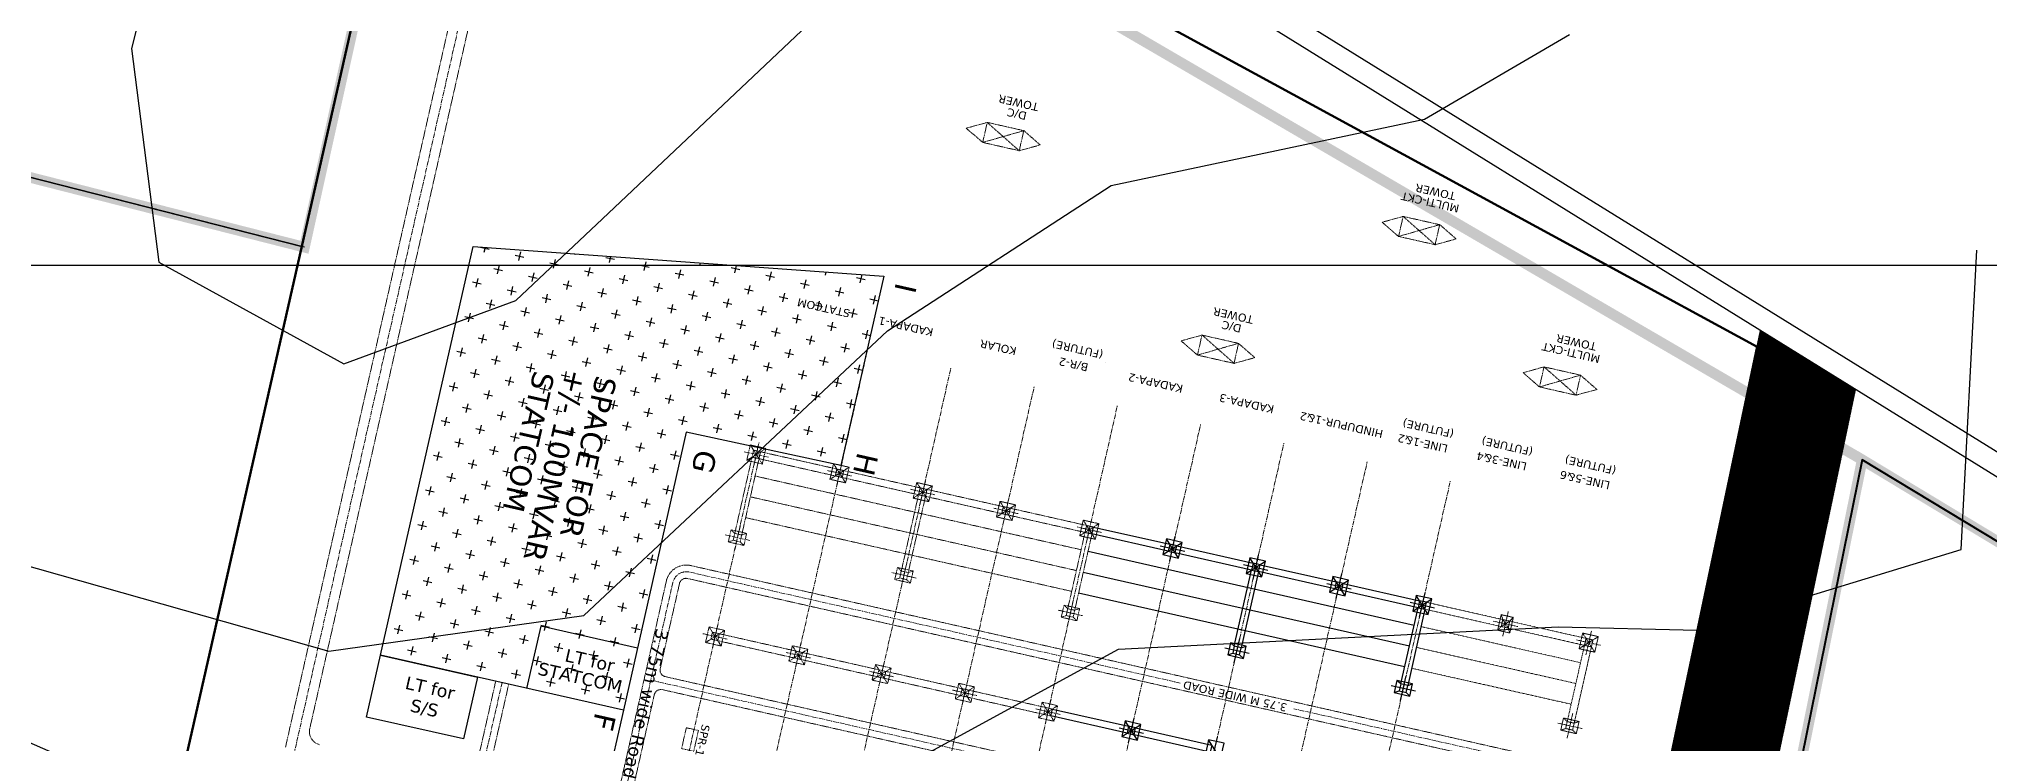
# Model space of a CAD drawing. Header units: metres. Extents: x 218545 to 227455, y 1543467 to 1556082.
# Drawn here: x 222175 to 222723, y 1554566 to 1554764 of the extents above; entities that cross this region are included whole.
import ezdxf

# ---------------------------------------------------------------- set-up
doc = ezdxf.new("R2010")
doc.units = ezdxf.units.M
doc.header["$MEASUREMENT"] = 0
for name, pattern in [('CENTER', [2, 1.25, -0.25, 0.25, -0.25]), ('HIDDEN', [0.375, 0.25, -0.125]), ('PHANTOM2', [1.25, 0.625, -0.125, 0.125, -0.125, 0.125, -0.125])]:
    doc.linetypes.add(name, pattern=pattern)
for name, color, linetype in [('2 M CONTOUR', 33, 'Continuous'), ('AQUEDUCT', 1, 'Continuous'), ('B.T. ROAD', 7, 'Continuous'), ('CART TRACK', 30, 'Continuous'), ('E-LAY-DIM', 7, 'Continuous'), ('E-LAY-FENC', 7, 'FENCELINE1'), ('E-LAY-ROAD', 7, 'Continuous'), ('GRID', 250, 'Continuous'), ('STAGE-I', 160, 'Continuous'), ('TXT', 222, 'Continuous')]:
    doc.layers.add(name, color=color, linetype=linetype)
for name, color, linetype, lineweight in [('BO', 7, 'Continuous', 30), ('Co-ordinate', 1, 'Continuous', 50), ('E-LAY-CNTRL', 1, 'CENTER', 0), ('E-LAY-EXIST', 8, 'HIDDEN', 0), ('Roads', 31, 'Continuous', 30)]:
    doc.layers.add(name, color=color, linetype=linetype, lineweight=lineweight)
doc.styles.get("Standard").update_dxf_attribs({"font": 'arial.ttf'})
doc.styles.add('STYLE1', font='verdana.ttf')
doc.linetypes.add('FENCELINE1', pattern='A,0.25,-0.1,[133,ltypeshp.shx,S=0.1,R=0,X=-0.1,Y=0],-0.1,1', length=1.45)
doc.linetypes.add('PALLAV1', pattern='A,0.5,["X",Standard,S=0.1,R=0,X=-0.1,Y=-0.05],0.1', length=0.6)

# ---------------------------------------------------------------- blocks, each defined once
blk = doc.blocks.new('TH_plan')
for p, q in [((-2250, 1750), (-1000, 1000)), ((-1000, 1000), (1000, -1000)), ((1000, 1000), (-1000, -1000)), ((1000, 1000), (2250, 1750)), ((-1000, -1000), (-2250, -1750)), ((1000, -1000), (2250, -1750))]:
    blk.add_line(p, q)
for points in [[(-2250, 1750), (2250, 1750), (2250, -1750), (-2250, -1750)], [(-1000, 1000), (1000, 1000), (1000, -1000), (-1000, -1000)]]:
    blk.add_lwpolyline(points, close=True)
blk = doc.blocks.new('T1')
for p, q in [((750, 3250), (0, 4500)), ((750, 1250), (0, 0)), ((3500, 4500), (2750, 3250)), ((3500, 0), (2750, 1250))]:
    blk.add_line(p, q)
for points in [[(0, 4500), (3500, 4500), (3500, 0), (0, 0)], [(750, 3250), (2750, 3250), (2750, 1250), (750, 1250)]]:
    blk.add_lwpolyline(points, close=True)
blk = doc.blocks.new('400 kV TOWER-4.5x4.5')
for points in [[(-2250, -2250), (2250, -2250), (2250, 2250), (-2250, 2250)], [(-1000, -1000), (1000, -1000), (1000, 1000), (-1000, 1000)], [(-100, -100), (100, -100), (100, 100), (-100, 100)]]:
    blk.add_lwpolyline(points, close=True)
for points in [[(2250, 2250), (-2250, -2250)], [(-2250, 2250), (2250, -2250)]]:
    blk.add_lwpolyline(points)

msp = doc.modelspace()

# ---------------------------------------------------------------- hatches: boundary and pattern name
at = {"layer": 'CART TRACK'}
h = msp.add_hatch(dxfattribs=at)
h.set_pattern_fill('ANSI31', color=256)
h.set_pattern_definition([(45, (-13885.37013, 5678.9458), (-0.088388347648, 0.088388347648), [])])
edge = h.paths.add_edge_path()
edge.add_line((222561.13969, 1554074.13632), (222685.38088, 1554665.22317))
edge.add_line((222685.38088, 1554665.22317), (222658.65762, 1554681.79738))
edge.add_line((222658.65762, 1554681.79738), (222533.13969, 1554084.63632))
edge.add_arc((222472.53338, 1554120.17969), 70.25992, 268.4987053, 329.6099515, ccw=False)
edge.add_line((222470.6926, 1554049.94388), (222000.56979, 1554156.29329))
edge.add_line((222000.56979, 1554156.29329), (221976.97349, 1554130.87313))
edge.add_line((221976.97349, 1554130.87313), (222466.70373, 1554020.0882))
edge.add_arc((222472.08981, 1554120.20334), 100.25992, 266.9205179, 332.6467024)
at = {"layer": 'E-LAY-DIM', "lineweight": -2}
h = msp.add_hatch(dxfattribs=at)
h.set_pattern_fill('CROSS', color=256, scale=20, angle=-102.7460156)
h.set_pattern_definition([(257.254, (221611.8473, 1555107.878), (3.77364, -5.979936), [2.5, -7.5]), (347.254, (221610.3524, 1555106.9347), (5.979936, 3.77364), [2.5, -7.5])])
h.paths.add_polyline_path([(222338.87618, 1554574.95477), (222270.60115, 1554590.39884), (222296.60589, 1554705.36042), (222412.08398, 1554697.02699), (222400.04165, 1554643.79035), (222356.55122, 1554653.09246)])

# ---------------------------------------------------------------- linework, layer by layer
at = {"layer": '2 M CONTOUR'}
for points in [[(222268.94134, 1554975.20368, -1045.86579), (222189.09869, 1554935.78132, -1045.86579), (222161.23369, 1554910.02132, -1045.86579), (222128.89969, 1554854.55432, -1045.86579), (222118.71269, 1554691.52632, -1045.86579), (222168.39369, 1554616.38632, -1045.86579), (222256.02869, 1554591.48332, -1045.86579), (222327.77269, 1554601.52432, -1045.86579), (222413.08693, 1554681.61345, -1045.86579), (222475.98462, 1554722.56425, -1045.86579), (222564.12669, 1554741.21132, -1045.86579), (222604.87188, 1554765.04497, -1045.86579)], [(222430.01356, 1554885.22282, -1043.86579), (222328.15469, 1554898.34532, -1043.86579), (222289.86369, 1554889.82132, -1043.86579), (222220.59986, 1554841.21851, -1043.86579), (222200.55019, 1554761.07454, -1043.86579), (222208.18815, 1554700.96656, -1043.86579), (222260.28569, 1554672.34532, -1043.86579), (222308.58369, 1554690.21532, -1043.86579), (222333.03369, 1554713.17932, -1043.86579), (222409.27489, 1554785.41896, -1043.86579), (222484.95048, 1554829.95239, -1043.86579)], [(222219.31369, 1554166.08632, -1047.86579), (222247.05869, 1554297.82732, -1047.86579), (222241.57534, 1554378.31913, -1047.86579), (222217.77539, 1554422.02969, -1047.86579), (222161.16069, 1554458.59232, -1047.86579), (222102.98369, 1554514.14232, -1047.86579), (222084.90369, 1554548.90132, -1047.86579), (222105.85127, 1554576.30234, -1047.86579), (222150.87817, 1554575.01672, -1047.86579), (222229.99701, 1554540.3054, -1047.86579), (222295.58569, 1554519.85532, -1047.86579), (222382.83869, 1554540.15332, -1047.86579), (222478.09365, 1554592.08961, -1047.86579), (222601.71269, 1554598.33032, -1047.86579), (222640.80669, 1554597.42832, -1047.86579), (222715.00469, 1554620.11832, -1047.86579), (222719.40759, 1554704.38178, -1047.86579)]]:
    msp.add_polyline3d(points, dxfattribs=at)
at = {"layer": 'AQUEDUCT', "elevation": 1469.86579}
msp.add_lwpolyline([(222058.53698, 1554753.73311), (222248.46565, 1554705.36511), (222175.5, 1554383.5), (222202, 1554282), (222558.5, 1554206), (222533, 1554084.5, -0.271391148), (222470.5529, 1554049.80756), (222000.4301, 1554156.15697), (221988.78704, 1554165.6142), (222073.88108, 1554270.37578), (222064.59547, 1554356.06671), (222048.1714, 1554422.18519), (222027.75626, 1554490.69515), (222058.53698, 1554753.73311)], format="xyb", close=True, dxfattribs=at)
msp.add_lwpolyline([(222249.1745, 1554705.18459), (222058.53698, 1554753.73311)], dxfattribs=at)
at = {"layer": 'B.T. ROAD', "linetype": 'Continuous', "elevation": -30.88093}
for points in [[(220673.17007, 1555430.99803), (221421.60644, 1555292.58073), (222073.26159, 1555017.09418), (222203.96172, 1554954.54834), (222512.95879, 1554779.22249), (222764.23939, 1554623.37415), (223114.86798, 1554417.67761), (223517.14156, 1554184.46867), (224031.04301, 1553887.33056)], [(220673.17007, 1555430.99803), (221421.60644, 1555292.58073), (222073.26159, 1555017.09418), (222203.96172, 1554954.54834), (222512.95879, 1554779.22249), (222764.23939, 1554623.37415), (223114.86798, 1554417.67761), (223517.14156, 1554184.46867), (224031.04301, 1553887.33056)], [(220672.07892, 1555425.09808), (221419.87237, 1555286.79969), (222070.79712, 1555011.62191), (222201.18286, 1554949.22652), (222509.89591, 1554774.06182), (222761.13969, 1554618.23632), (223111.84532, 1554412.49458), (223514.13528, 1554179.27615), (224028.03969, 1553882.13632)], [(220672.07892, 1555425.09808), (221419.87237, 1555286.79969), (222070.79712, 1555011.62191), (222201.18286, 1554949.22652), (222509.89591, 1554774.06182), (222761.13969, 1554618.23632), (223111.84532, 1554412.49458), (223514.13528, 1554179.27615), (224028.03969, 1553882.13632)]]:
    msp.add_lwpolyline(points, dxfattribs=at)
at = {"layer": 'BO', "ltscale": 100, "const_width": 3}
for points, elevation in [([(221524, 1555242), (221454.5, 1555100), (221618.28289, 1555015.73489), (221732.52926, 1555008.33417), (221778, 1555080), (221845.5, 1555085.5), (221817.5, 1555004), (221745.20734, 1554958.28553), (221737.5, 1554910.5), (221826.5, 1554866.5), (221950, 1554881), (221953.5198, 1554848.09285), (222027.99752, 1554808.38564), (222047.70144, 1554905.17025), (222050, 1554925), (222063.5, 1555014), (222091, 1554999.5), (222074, 1554910), (222110.5, 1554740.5), (222249.1745, 1554705.18459), (222287.5, 1554878.5)], 1469.86579), ([(222287.5, 1554878.5), (222687.22386, 1554645.3725)], 1469.86579), ([(222881.74774, 1554527.80344), (222687.22386, 1554645.3725), (222569.97352, 1554067.16415), (222508.25097, 1554007.42329), (221967.69857, 1554127.84493), (221950.25447, 1554118.69875), (221918.55816, 1554086.26159), (221846.51045, 1554062.67293), (221772.23351, 1554045.1745), (221702.37463, 1553966.49707), (221627.07715, 1553868.13896), (221625.79464, 1553860.99372), (221632.33656, 1553823.14397), (221642.52888, 1553785.9433), (221661.49346, 1553730.34457), (221671.51551, 1553705.58114), (221693.65396, 1553638.32298), (221692.74958, 1553610.94948), (221719.58498, 1553515.47751)], -1469.86579)]:
    msp.add_lwpolyline(points, dxfattribs=dict(at, elevation=elevation))
at = {"layer": 'Co-ordinate', "elevation": -1469.86579}
msp.add_lwpolyline([(222657.63969, 1554677.13632), (222287.63969, 1554878.63632), (222175.63969, 1554383.63632), (222202.13969, 1554282.13632), (222558.63969, 1554206.13632)], close=True, dxfattribs=at)
at = {"layer": 'E-LAY-CNTRL'}
for p, q in [((222367.43299, 1554499.17143, -1470.22972), (222407.54904, 1554676.51613, -1470.22972)), ((222390.84158, 1554493.87632, -1470.22972), (222430.95762, 1554671.22102, -1470.22972)), ((222414.25016, 1554488.58121, -1470.22972), (222454.3662, 1554665.92591, -1470.22972)), ((222437.65874, 1554483.2861, -1470.22972), (222477.77479, 1554660.6308, -1470.22972)), ((222461.06733, 1554477.99099, -1470.22972), (222501.18337, 1554655.33569, -1470.22972)), ((222344.02441, 1554504.46654, -1470.22972), (222376.23624, 1554646.86837, -1470.22972)), ((222472.0324, 1554417.68571, -1470.22972), (222524.59196, 1554650.04058, -1470.22972)), ((222495.34345, 1554412.41266, -1470.22972), (222548.00054, 1554644.74547, -1470.22972)), ((222531.29308, 1554462.10566, -1470.22972), (222571.40912, 1554639.45036, -1470.22972)), ((222352.78366, 1554610.86742, -1470.23356), (222319.53225, 1554463.86984, -1470.2309)), ((222304.73866, 1554582.67681, -1470.22972), (222297.87369, 1554552.32818, -1470.22972))]:
    msp.add_line(p, q, dxfattribs=at)
for points, elevation in [([(222224.99537, 1554468.70377), (222316.9486, 1554875.2099)], -1470.22972), ([(222224.99537, 1554468.70377), (222278.81836, 1554706.64405)], -1470.22972), ([(222372.80218, 1554647.64517), (222379.6703, 1554646.09157)], -1469.86579), ([(222367.50707, 1554624.23659), (222374.37519, 1554622.68299)], -1469.86579), ([(222370.16433, 1554620.02573), (222371.71793, 1554626.89385)], -1469.86579), ([(222495.46744, 1554582.54271), (222357.10061, 1554613.84181)], -1470.22972), ([(222488.77409, 1554551.18165), (222346.55938, 1554583.35116)], -1470.22972), ([(222608.25754, 1554557.02916), (222527.34865, 1554575.33106)], -1470.22972)]:
    msp.add_lwpolyline(points, dxfattribs=dict(at, elevation=elevation))
msp.add_arc((222356.56136, 1554610.00451, -1470.232), 3.875, 77.253983, 167.2539837, dxfattribs=at)
at = {"layer": 'E-LAY-DIM', "linetype": 'FENCELINE1', "lineweight": -2}
msp.add_line((222270.60115, 1554590.39884, -1470.22972), (222296.60589, 1554705.36042, -1470.22972), dxfattribs=at)
at = {"layer": 'E-LAY-EXIST'}
for p, q in [((222243.85603, 1554564.54718, -1471.00364), (222314.40451, 1554876.42735, -1469.36541)), ((222250.66562, 1554569.72231, -1470.15689), (222319.49268, 1554873.99244, -1470.15689)), ((222441.18367, 1554740.29946, -1469.86579), (222435.28034, 1554738.65963, -1469.3199)), ((222435.28034, 1554738.65963, -1469.3199), (222439.90923, 1554734.66545, -1469.86579)), ((222450.18305, 1554732.34147, -1469.86579), (222441.18367, 1554740.29946, -1469.86579)), ((222451.45749, 1554737.97549, -1469.86579), (222439.90923, 1554734.66545, -1469.86579)), ((222456.08033, 1554733.95459, -1469.3199), (222450.18305, 1554732.34147, -1469.86579)), ((222451.45749, 1554737.97549, -1469.86579), (222456.08033, 1554733.95459, -1469.3199)), ((222558.12905, 1554713.84597, -1469.86579), (222552.22573, 1554712.20614, -1469.3199)), ((222552.22573, 1554712.20614, -1469.3199), (222556.85462, 1554708.21196, -1469.86579)), ((222568.40287, 1554711.522, -1469.86579), (222556.85462, 1554708.21196, -1469.86579)), ((222567.12844, 1554705.88798, -1469.86579), (222558.12905, 1554713.84597, -1469.86579)), ((222568.40287, 1554711.522, -1469.86579), (222573.02572, 1554707.5011, -1469.3199)), ((222573.02572, 1554707.5011, -1469.3199), (222567.12844, 1554705.88798, -1469.86579)), ((222501.56842, 1554680.45586, -1469.86579), (222495.6651, 1554678.81603, -1469.3199)), ((222495.6651, 1554678.81603, -1469.3199), (222500.29398, 1554674.82185, -1469.86579)), ((222511.84224, 1554678.13189, -1469.86579), (222500.29398, 1554674.82185, -1469.86579)), ((222510.5678, 1554672.49787, -1469.86579), (222501.56842, 1554680.45586, -1469.86579)), ((222511.84224, 1554678.13189, -1469.86579), (222516.46509, 1554674.11099, -1469.3199)), ((222516.46509, 1554674.11099, -1469.3199), (222510.5678, 1554672.49787, -1469.86579)), ((222597.74848, 1554671.50486, -1470.41169), (222591.84516, 1554669.86502, -1469.86579)), ((222591.84516, 1554669.86502, -1469.86579), (222596.47404, 1554665.87084, -1470.41169)), ((222608.0223, 1554669.18088, -1470.41169), (222596.47404, 1554665.87084, -1470.41169)), ((222606.74786, 1554663.54686, -1470.41169), (222597.74848, 1554671.50486, -1470.41169)), ((222608.0223, 1554669.18088, -1470.41169), (222612.64515, 1554665.15998, -1469.86579)), ((222612.64515, 1554665.15998, -1469.86579), (222606.74786, 1554663.54686, -1470.41169)), ((222375.88782, 1554640.7956, -1469.86579), (222467.57144, 1554620.05639, -1469.86579)), ((222374.56404, 1554634.94345, -1469.86579), (222466.24766, 1554614.20424, -1469.86579)), ((222373.24027, 1554629.0913, -1469.86579), (222464.92388, 1554608.35209, -1469.86579)), ((222538.56335, 1554574.72626, -1470.33233), (222357.70514, 1554615.62743, -1470.22972)), ((222350.95306, 1554611.27313, -1470.232), (222345.91964, 1554589.02147, -1470.23117)), ((222349.21554, 1554586.59507, -1470.22972), (222354.6353, 1554610.55473, -1470.22972)), ((222356.87778, 1554611.96984, -1470.22972), (222537.61858, 1554571.08559, -1469.86579)), ((222345.91964, 1554589.02147, -1470.23117), (222337.12752, 1554550.15333, -1470.22972)), ((222297.54124, 1554559.11887, -1470.20967), (222302.9611, 1554583.0789, -1470.17207)), ((222306.61899, 1554582.25147, -1470.10118), (222301.18849, 1554558.2444, -1470.10118)), ((222349.80329, 1554580.695, -1470.22972), (222530.5441, 1554539.81074, -1469.86579)), ((222350.63065, 1554584.35259, -1470.22972), (222531.37146, 1554543.46833, -1469.86579)), ((222340.16972, 1554546.6054, -1470.22972), (222347.56081, 1554579.27988, -1470.22972)), ((222608.67122, 1554558.85795, -1470.22972), (222538.4462, 1554574.74312, -1470.22972)), ((222537.61884, 1554571.08553, -1470.22972), (222607.84386, 1554555.20036, -1470.22972))]:
    msp.add_line(p, q, dxfattribs=at)
at = {"layer": 'E-LAY-EXIST', "linetype": 'PHANTOM2'}
for p, q in [((222563.15648, 1554598.43465, -1469.86579), (222608.02245, 1554588.28579, -1469.86579)), ((222561.8327, 1554592.58251, -1469.86579), (222606.69867, 1554582.43364, -1469.86579)), ((222609.1256, 1554593.16258, -1469.86579), (222609.56686, 1554595.11329, -1469.86579)), ((222560.50892, 1554586.73036, -1469.86579), (222605.37489, 1554576.5815, -1469.86579))]:
    msp.add_line(p, q, dxfattribs=at)
at = {"layer": 'E-LAY-EXIST'}
for points, elevation in [([(222451.45749, 1554737.97549), (222450.18305, 1554732.34147), (222439.90923, 1554734.66545), (222441.18367, 1554740.29946)], -1469.86579), ([(222568.40287, 1554711.522), (222567.12844, 1554705.88798), (222556.85462, 1554708.21196), (222558.12905, 1554713.84597)], -1469.86579), ([(222511.84224, 1554678.13189), (222510.5678, 1554672.49787), (222500.29398, 1554674.82185), (222501.56842, 1554680.45586)], -1469.86579), ([(222608.0223, 1554669.18088), (222606.74786, 1554663.54686), (222596.47404, 1554665.87084), (222597.74848, 1554671.50486)], -1470.41169), ([(222376.99097, 1554645.67239), (222372.13712, 1554624.21452), (222370.1864, 1554624.65578), (222375.04025, 1554646.11364)], -1469.86579), ([(222378.92721, 1554648.56651), (222374.5381, 1554649.55934), (222373.54527, 1554645.17023), (222377.93438, 1554644.1774)], -1469.86579), ([(222377.43223, 1554647.6231), (222375.48151, 1554648.06436), (222375.04025, 1554646.11364), (222376.99097, 1554645.67239)], -1469.86579), ([(222376.35584, 1554646.94385), (222376.16077, 1554646.98797), (222376.11664, 1554646.7929), (222376.31171, 1554646.74877)], -1469.86579), ([(222398.8901, 1554642.76925), (222398.44884, 1554640.81853), (222376.99097, 1554645.67239), (222377.43223, 1554647.6231)], -1469.86579), ([(222422.29868, 1554637.47414), (222421.85742, 1554635.52342), (222400.39955, 1554640.37727), (222400.84081, 1554642.32799)], -1469.86579), ([(222423.80814, 1554635.08216), (222418.95429, 1554613.6243), (222417.00357, 1554614.06555), (222421.85742, 1554635.52342)], -1469.86579), ([(222445.70727, 1554632.17903), (222445.26601, 1554630.22831), (222423.80814, 1554635.08216), (222424.2494, 1554637.03288)], -1469.86579), ([(222469.11585, 1554626.88392), (222468.67459, 1554624.9332), (222447.21672, 1554629.78705), (222447.65798, 1554631.73777)], -1469.86579), ([(222373.52179, 1554624.67025), (222369.13268, 1554625.66308), (222368.36047, 1554622.24933), (222372.74958, 1554621.2565)], -1469.86579), ([(222372.13712, 1554624.21452), (222370.1864, 1554624.65578), (222369.74514, 1554622.70506), (222371.69586, 1554622.2638)], -1469.86579), ([(222470.62531, 1554624.49194), (222465.77145, 1554603.03407), (222463.82074, 1554603.47533), (222468.67459, 1554624.9332)], -1469.86579), ([(222420.33896, 1554614.08003), (222415.94985, 1554615.07286), (222415.17764, 1554611.65911), (222419.56675, 1554610.66627)], -1469.86579), ([(222418.95429, 1554613.6243), (222417.00357, 1554614.06555), (222416.56231, 1554612.11484), (222418.51303, 1554611.67358)], -1469.86579), ([(222467.15612, 1554603.48981), (222462.76701, 1554604.48264), (222461.99481, 1554601.06889), (222466.38392, 1554600.07605)], -1469.86579), ([(222465.77145, 1554603.03407), (222463.82074, 1554603.47533), (222463.37948, 1554601.52462), (222465.33019, 1554601.08336)], -1469.86579), ([(222367.34414, 1554597.36016), (222362.95503, 1554598.353), (222361.9622, 1554593.96389), (222366.35131, 1554592.97105)], -1469.86579), ([(222365.84916, 1554596.41675), (222363.89844, 1554596.85801), (222363.45718, 1554594.9073), (222365.4079, 1554594.46604)], -1469.86579), ([(222364.77277, 1554595.7375), (222364.5777, 1554595.78162), (222364.53357, 1554595.58655), (222364.72864, 1554595.54243)], -1469.86579), ([(222387.30703, 1554591.5629), (222386.86577, 1554589.61219), (222365.4079, 1554594.46604), (222365.84916, 1554596.41675)], -1469.86579), ([(222390.75273, 1554592.06505), (222386.36362, 1554593.05788), (222385.37078, 1554588.66878), (222389.75989, 1554587.67594)], -1469.86579), ([(222389.25774, 1554591.12164), (222387.30703, 1554591.5629), (222386.86577, 1554589.61219), (222388.81648, 1554589.17093)], -1469.86579), ([(222388.18135, 1554590.44239), (222387.98628, 1554590.48651), (222387.94216, 1554590.29144), (222388.13723, 1554590.24731)], -1469.86579), ([(222410.71561, 1554586.26779), (222410.27435, 1554584.31707), (222388.81648, 1554589.17093), (222389.25774, 1554591.12164)], -1469.86579), ([(222414.16131, 1554586.76994), (222409.7722, 1554587.76277), (222408.77937, 1554583.37366), (222413.16848, 1554582.38083)], -1469.86579), ([(222412.66633, 1554585.82653), (222410.71561, 1554586.26779), (222410.27435, 1554584.31707), (222412.22507, 1554583.87582)], -1469.86579), ([(222411.58994, 1554585.14728), (222411.39487, 1554585.1914), (222411.35074, 1554584.99633), (222411.54581, 1554584.9522)], -1469.86579), ([(222434.12419, 1554580.97268), (222433.68294, 1554579.02196), (222412.22507, 1554583.87582), (222412.66633, 1554585.82653)], -1469.86579), ([(222437.56989, 1554581.47483), (222433.18078, 1554582.46766), (222432.18795, 1554578.07855), (222436.57706, 1554577.08572)], -1469.86579), ([(222436.07491, 1554580.53142), (222434.12419, 1554580.97268), (222433.68294, 1554579.02196), (222435.63365, 1554578.58071)], -1469.86579), ([(222434.99852, 1554579.85217), (222434.80345, 1554579.89629), (222434.75932, 1554579.70122), (222434.9544, 1554579.65709)], -1469.86579), ([(222457.53278, 1554575.67757), (222457.09152, 1554573.72685), (222435.63365, 1554578.58071), (222436.07491, 1554580.53142)], -1469.86579), ([(222460.97848, 1554576.17972), (222456.58937, 1554577.17255), (222455.59654, 1554572.78344), (222459.98564, 1554571.79061)], -1469.86579), ([(222459.48349, 1554575.23631), (222457.53278, 1554575.67757), (222457.09152, 1554573.72685), (222459.04223, 1554573.28559)], -1469.86579), ([(222458.40711, 1554574.55705), (222458.21203, 1554574.60118), (222458.16791, 1554574.40611), (222458.36298, 1554574.36198)], -1469.86579), ([(222359.9644, 1554569.1898), (222358.64063, 1554563.33765), (222355.22687, 1554564.10986), (222356.55065, 1554569.962)], -1470.22972)]:
    msp.add_lwpolyline(points, close=True, dxfattribs=dict(at, elevation=elevation))
at = {"layer": 'E-LAY-EXIST', "elevation": -1469.86579}
for points in [[(222373.54527, 1554645.17023), (222378.92721, 1554648.56651)], [(222377.93438, 1554644.1774), (222374.5381, 1554649.55934)], [(222375.45944, 1554643.43431), (222377.01304, 1554650.30243)], [(222396.21076, 1554642.35006), (222403.07889, 1554640.79646)], [(222398.86803, 1554638.1392), (222400.42162, 1554645.00732)], [(222422.27661, 1554632.84409), (222423.83021, 1554639.71221)], [(222419.61935, 1554637.05495), (222426.48747, 1554635.50135)], [(222445.6852, 1554627.54898), (222447.23879, 1554634.4171)], [(222443.02793, 1554631.75984), (222449.89605, 1554630.20624)], [(222370.1864, 1554624.65578), (222369.13268, 1554625.66308)], [(222372.13712, 1554624.21452), (222373.52179, 1554624.67025)], [(222466.43652, 1554626.46473), (222473.30464, 1554624.91113)], [(222469.09378, 1554622.25387), (222469.87058, 1554625.68793)], [(222368.36047, 1554622.24933), (222369.74514, 1554622.70506)], [(222371.69586, 1554622.2638), (222372.74958, 1554621.2565)], [(222414.32424, 1554613.64636), (222421.19236, 1554612.09277)], [(222417.00357, 1554614.06555), (222415.94985, 1554615.07286)], [(222416.9815, 1554609.43551), (222418.5351, 1554616.30363)], [(222418.95429, 1554613.6243), (222420.33896, 1554614.08003)], [(222415.17764, 1554611.65911), (222416.56231, 1554612.11484)], [(222418.51303, 1554611.67358), (222419.56675, 1554610.66627)], [(222461.14141, 1554603.05614), (222468.00953, 1554601.50255)], [(222461.99481, 1554601.06889), (222463.37948, 1554601.52462)], [(222463.82074, 1554603.47533), (222462.76701, 1554604.48264)], [(222463.79867, 1554598.84529), (222465.35226, 1554605.71341)], [(222465.77145, 1554603.03407), (222467.15612, 1554603.48981)], [(222361.21911, 1554596.43882), (222368.08723, 1554594.88523)], [(222361.9622, 1554593.96389), (222367.34414, 1554597.36016)], [(222366.35131, 1554592.97105), (222362.95503, 1554598.353)], [(222363.87637, 1554592.22796), (222365.42997, 1554599.09608)], [(222465.33019, 1554601.08336), (222466.38392, 1554600.07605)], [(222384.62769, 1554591.14371), (222391.49582, 1554589.59012)], [(222385.37078, 1554588.66878), (222390.75273, 1554592.06505)], [(222389.75989, 1554587.67594), (222386.36362, 1554593.05788)], [(222387.28496, 1554586.93285), (222388.83855, 1554593.80097)], [(222408.03628, 1554585.8486), (222414.9044, 1554584.29501)], [(222408.77937, 1554583.37366), (222414.16131, 1554586.76994)], [(222413.16848, 1554582.38083), (222409.7722, 1554587.76277)], [(222410.69354, 1554581.63774), (222412.24714, 1554588.50586)], [(222431.44486, 1554580.55349), (222438.31298, 1554578.99989)], [(222432.18795, 1554578.07855), (222437.56989, 1554581.47483)], [(222436.57706, 1554577.08572), (222433.18078, 1554582.46766)], [(222434.10213, 1554576.34263), (222435.65572, 1554583.21075)], [(222454.85345, 1554575.25838), (222461.72157, 1554573.70478)], [(222455.59654, 1554572.78344), (222460.97848, 1554576.17972)], [(222459.98564, 1554571.79061), (222456.58937, 1554577.17255)], [(222457.51071, 1554571.04752), (222459.0643, 1554577.91564)]]:
    msp.add_lwpolyline(points, dxfattribs=at)
at = {"layer": 'E-LAY-EXIST', "linetype": 'PHANTOM2', "elevation": -1469.86579}
for points in [[(222586.15796, 1554600.40821), (222585.7167, 1554598.45749), (222564.25883, 1554603.31134), (222564.70009, 1554605.26206)], [(222609.56686, 1554595.11329), (222609.1256, 1554593.16258), (222587.66773, 1554598.01643), (222588.10899, 1554599.96714)], [(222611.07631, 1554592.72132), (222606.22246, 1554571.26345), (222604.27175, 1554571.70471), (222609.1256, 1554593.16258)]]:
    msp.add_lwpolyline(points, close=True, dxfattribs=at)
for points in [[(222587.68961, 1554602.64652), (222586.13602, 1554595.7784)], [(222583.47876, 1554599.98925), (222590.34688, 1554598.43566)], [(222609.54448, 1554590.48305), (222611.09807, 1554597.35117)], [(222606.88721, 1554594.69391), (222613.75533, 1554593.14031)], [(222604.24966, 1554567.07459), (222605.80325, 1554573.94271)], [(222601.5924, 1554571.28545), (222608.46052, 1554569.73185)]]:
    msp.add_lwpolyline(points, dxfattribs=at)
at = {"layer": 'E-LAY-EXIST'}
for centre, radius, start, end in [((222356.56136, 1554610.00451, -1470.232), 5.75, 77.253983, 167.2539837), ((222356.4641, 1554610.14105, -1470.22972), 1.875, 77.253983, 167.2539837), ((222351.04433, 1554586.18139, -1470.22972), 1.875, 167.2539837, 257.253983), ((222349.38961, 1554578.8662, -1470.22972), 1.875, 77.253983, 167.2539837), ((222254.37198, 1554568.88392, -1470.15689), 3.8, 167.2539837, 257.253983)]:
    msp.add_arc(centre, radius, start, end, dxfattribs=at)
at = {"layer": 'E-LAY-FENC', "linetype": 'PALLAV1', "ltscale": 5}
for p, q in [((222315.60056, 1554598.52928, -1470.22328), (222311.63603, 1554581.00292, -1470.22328)), ((222342.81625, 1554592.37299, -1470.22328), (222315.60056, 1554598.52928, -1470.22328)), ((222338.87618, 1554574.95477, -1470.22972), (222270.60115, 1554590.39884, -1470.22972)), ((222338.87618, 1554574.95477, -1470.22328), (222333.21628, 1554549.93351, -1470.22328)), ((222293.87677, 1554566.82434, -1470.22972), (222266.66108, 1554572.98063, -1470.22972))]:
    msp.add_line(p, q, dxfattribs=at)
at = {"layer": 'E-LAY-FENC', "linetype": 'Continuous', "ltscale": 5, "elevation": -1470.22972}
msp.add_lwpolyline([(222338.87618, 1554574.95477), (222270.60115, 1554590.39884), (222296.60589, 1554705.36042), (222412.08398, 1554697.02699), (222400.04165, 1554643.79035), (222356.55122, 1554653.09246), (222338.87618, 1554574.95477)], dxfattribs=at)
at = {"layer": 'E-LAY-FENC', "linetype": 'PALLAV1', "ltscale": 5, "elevation": -1470.22972}
msp.add_lwpolyline([(222297.81683, 1554584.24255), (222293.87677, 1554566.82434), (222266.66108, 1554572.98063), (222270.60115, 1554590.39884)], close=True, dxfattribs=at)
at = {"layer": 'E-LAY-ROAD', "ltscale": 0.09}
msp.add_line((222474.38121, 1554672.8572, -1470.22972), (222474.38083, 1554672.85556, -1470.22972), dxfattribs=at)
at = {"layer": 'E-LAY-ROAD', "ltscale": 2500}
for p, q in [((222469.52215, 1554619.61513, -1469.86579), (222561.20577, 1554598.87591, -1469.86579)), ((222468.19837, 1554613.76298, -1469.86579), (222559.88199, 1554593.02377, -1469.86579)), ((222466.8746, 1554607.91083, -1469.86579), (222558.55821, 1554587.17162, -1469.86579))]:
    msp.add_line(p, q, dxfattribs=at)
at = {"layer": 'E-LAY-ROAD', "ltscale": 2500, "elevation": -1469.86579}
for points in [[(222492.52443, 1554621.58881), (222492.08317, 1554619.63809), (222470.62531, 1554624.49194), (222471.06656, 1554626.44266)], [(222515.93302, 1554616.2937), (222515.49176, 1554614.34298), (222494.03389, 1554619.19683), (222494.47515, 1554621.14755)], [(222517.44247, 1554613.90172), (222512.58862, 1554592.44385), (222510.63791, 1554592.88511), (222515.49176, 1554614.34298)], [(222539.3416, 1554610.99859), (222538.90034, 1554609.04787), (222517.44247, 1554613.90172), (222517.88373, 1554615.85244)], [(222562.75017, 1554605.7034), (222562.30891, 1554603.75269), (222540.85104, 1554608.60654), (222541.2923, 1554610.55726)], [(222564.25964, 1554603.3115), (222559.40579, 1554581.85363), (222557.45507, 1554582.29489), (222562.30893, 1554603.75276)], [(222513.97329, 1554592.89958), (222509.58418, 1554593.89242), (222508.81198, 1554590.47867), (222513.20109, 1554589.48583)], [(222512.58862, 1554592.44385), (222510.63791, 1554592.88511), (222510.19665, 1554590.9344), (222512.14736, 1554590.49314)], [(222560.79046, 1554582.30936), (222556.40135, 1554583.3022), (222555.62915, 1554579.88844), (222560.01826, 1554578.89561)], [(222559.40579, 1554581.85363), (222557.45507, 1554582.29489), (222557.01382, 1554580.34418), (222558.96453, 1554579.90292)], [(222480.94136, 1554570.38246), (222480.5001, 1554568.43174), (222459.04223, 1554573.28559), (222459.48349, 1554575.23631)], [(222484.38706, 1554570.88461), (222479.99795, 1554571.87744), (222479.00512, 1554567.48833), (222483.39423, 1554566.4955)], [(222482.89208, 1554569.9412), (222480.94136, 1554570.38246), (222480.5001, 1554568.43174), (222482.45082, 1554567.99048)], [(222481.81569, 1554569.26194), (222481.62062, 1554569.30607), (222481.57649, 1554569.111), (222481.77156, 1554569.06687)], [(222504.34995, 1554565.08735), (222503.90869, 1554563.13663), (222482.45082, 1554567.99048), (222482.89208, 1554569.9412)], [(222507.79565, 1554565.5895), (222503.40654, 1554566.58233), (222502.4137, 1554562.19322), (222506.80281, 1554561.20039)]]:
    msp.add_lwpolyline(points, close=True, dxfattribs=at)
for points in [[(222492.50236, 1554616.95876), (222494.05596, 1554623.82688)], [(222489.8451, 1554621.16962), (222496.71322, 1554619.61602)], [(222515.91095, 1554611.66365), (222517.46454, 1554618.53177)], [(222513.25368, 1554615.87451), (222520.12181, 1554614.32091)], [(222539.31953, 1554606.36854), (222540.87313, 1554613.23666)], [(222536.66227, 1554610.5794), (222543.53039, 1554609.0258)], [(222562.72812, 1554601.07343), (222564.28171, 1554607.94155)], [(222560.07085, 1554605.28429), (222566.93897, 1554603.73069)], [(222507.95857, 1554592.46592), (222514.8267, 1554590.91233)], [(222508.81198, 1554590.47867), (222510.19665, 1554590.9344)], [(222510.63791, 1554592.88511), (222509.58418, 1554593.89242)], [(222510.61584, 1554588.25506), (222512.16943, 1554595.12319)], [(222512.14736, 1554590.49314), (222513.20109, 1554589.48583)], [(222512.58862, 1554592.44385), (222513.97329, 1554592.89958)], [(222554.77574, 1554581.8757), (222561.64386, 1554580.32211)], [(222555.62915, 1554579.88844), (222557.01382, 1554580.34418)], [(222557.45507, 1554582.29489), (222556.40135, 1554583.3022)], [(222557.433, 1554577.66484), (222558.9866, 1554584.53296)], [(222558.96453, 1554579.90292), (222560.01826, 1554578.89561)], [(222559.40579, 1554581.85363), (222560.79046, 1554582.30936)], [(222478.26203, 1554569.96327), (222485.13015, 1554568.40967)], [(222479.00512, 1554567.48833), (222484.38706, 1554570.88461)], [(222483.39423, 1554566.4955), (222479.99795, 1554571.87744)], [(222480.91929, 1554565.75241), (222482.47289, 1554572.62053)], [(222506.80281, 1554561.20039), (222503.40654, 1554566.58233)], [(222504.32788, 1554560.4573), (222505.88147, 1554567.32542)]]:
    msp.add_lwpolyline(points, dxfattribs=at)
at = {"layer": 'GRID', "linetype": 'Continuous'}
msp.add_line((219000.13969, 1554700.13632, -1469.86579), (223785.1046, 1554700.13632, -1469.86579), dxfattribs=at)
at = {"layer": 'Roads', "elevation": -1469.86579}
for points in [[(222470.6926, 1554049.94388, 0.273152843), (222533.13969, 1554084.63632), (222658.6181, 1554681.60935)], [(222466.70373, 1554020.0882, 0.294914378), (222561.13969, 1554074.13632), (222685.38088, 1554665.22317)]]:
    msp.add_lwpolyline(points, format="xyb", dxfattribs=at)
at = {"layer": 'STAGE-I', "color": 1, "lineweight": 40, "elevation": -1469.86579}
msp.add_lwpolyline([(222881.74774, 1554527.80344), (222687.22386, 1554645.3725), (222569.97352, 1554067.16415), (222508.25097, 1554007.42329), (221967.69857, 1554127.84493), (221950.25447, 1554118.69875), (221918.55816, 1554086.26159), (221846.51045, 1554062.67293), (221772.23351, 1554045.1745), (221702.37463, 1553966.49707), (221627.07715, 1553868.13896), (221625.79464, 1553860.99372), (221632.33656, 1553823.14397), (221642.52888, 1553785.9433), (221661.49346, 1553730.34457), (221671.51551, 1553705.58114), (221693.65396, 1553638.32298), (221692.74958, 1553610.94948), (221719.58498, 1553515.47751)], dxfattribs=at)

# ---------------------------------------------------------------- block references
at = {"layer": 'E-LAY-EXIST', "xscale": 0.001, "yscale": 0.001, "zscale": 0.001, "rotation": 167.253984407691}
for p in [(222399.64483, 1554641.57326, -1469.86579), (222423.05341, 1554636.27815, -1469.86579), (222446.46199, 1554630.98304, -1469.86579), (222469.87058, 1554625.68793, -1469.86579)]:
    msp.add_blockref('400 kV TOWER-4.5x4.5', p, dxfattribs=at)
at = {"layer": 'E-LAY-EXIST', "linetype": 'PHANTOM2', "xscale": 0.001, "yscale": 0.001, "zscale": 0.001}
for name, p, rotation in [('TH_plan', (222586.91275, 1554599.21247, -1469.86579), 257.253984407691), ('400 kV TOWER-4.5x4.5', (222610.32127, 1554593.91711, -1469.86579), 167.253984407691), ('T1', (222603.218, 1554572.71194, -1469.86579), 257.253984407691)]:
    msp.add_blockref(name, p, dxfattribs=dict(at, rotation=rotation))
at = {"layer": 'E-LAY-ROAD', "ltscale": 2500, "xscale": 0.001, "yscale": 0.001, "zscale": 0.001, "rotation": 167.253984407691}
for p in [(222493.27916, 1554620.39282, -1469.86579), (222516.68775, 1554615.09771, -1469.86579), (222540.09633, 1554609.8026, -1469.86579), (222563.50491, 1554604.50749, -1469.86579)]:
    msp.add_blockref('400 kV TOWER-4.5x4.5', p, dxfattribs=at)

# ---------------------------------------------------------------- texts
at = {"linetype": 'Continuous'}
msp.add_text('B.T. Road Kadiri to Rayachoti', height=60, rotation=330.1158044, dxfattribs=at).set_placement((222422.29538, 1554964.73412, -1469.86579))
at = {"layer": 'E-LAY-EXIST', "style": 'STYLE1'}
for s, height, p in [('H', 6, (222404.73812, 1554647.76517, -1470.22972)), ('3.75m wide Road', 3.6, (222348.16577, 1554598.14561, -1470.23842)), ('SPR-1', 2.25, (222361.01245, 1554571.0743, -1470.3007))]:
    msp.add_text(s, height=height, rotation=257.2539797, dxfattribs=at).set_placement(p)
at = {"layer": 'E-LAY-ROAD', "ltscale": 2500, "style": 'STYLE1'}
for s, p in [('KADAPA-2', (222496.4057, 1554666.36439, -1470.22949)), ('KADAPA-3', (222522.00884, 1554660.57286, -1470.22949)), ('HINDUPUR-1&2', (222552.65138, 1554653.6414, -1470.22949))]:
    msp.add_text(s, height=2.25, rotation=167.2539837, dxfattribs=at).set_placement(p)
at = {"layer": 'TXT', "style": 'STYLE1'}
for s, p in [('TOWER', (222455.77158, 1554745.62743, -1469.86557)), ('D/C', (222452.45432, 1554743.13401, -1469.86557)), ('TOWER', (222573.0325, 1554720.56889, -1469.86557)), ('MULTI-CKT', (222574.07156, 1554717.09005, -1469.86557)), ('STATCOM', (222402.77137, 1554687.54483, -1470.22949)), ('KADAPA-1', (222426.17995, 1554682.24972, -1470.22949)), ('TOWER', (222516.15633, 1554685.78383, -1469.86557)), ('D/C', (222512.83907, 1554683.29041, -1469.86557)), ('KOLAR', (222449.58853, 1554676.95461, -1470.22949)), ('(FUTURE)', (222473.97143, 1554675.96674, -1470.22949)), ('MULTI-CKT', (222613.69099, 1554674.74893, -1470.41146)), ('TOWER', (222612.65193, 1554678.22777, -1470.41146)), ('B/R-2', (222469.76864, 1554672.38979, -1470.22949)), ('(FUTURE)', (222572.5941, 1554653.65784, -1470.22949)), ('LINE-1&2', (222570.85315, 1554649.52402, -1470.22949)), ('(FUTURE)', (222594.80886, 1554648.63251, -1470.22949)), ('LINE-3&4', (222593.06792, 1554644.49869, -1470.22949)), ('(FUTURE)', (222618.21776, 1554643.33759, -1470.22949)), ('LINE-5&6', (222616.47681, 1554639.20377, -1470.22949)), ('3.75 M WIDE ROAD', (222525.66101, 1554576.65394, -1469.86579))]:
    msp.add_text(s, height=2.25, rotation=167.2539837, dxfattribs=at).set_placement(p)
at = {"layer": 'TXT', "linetype": 'Continuous', "style": 'STYLE1'}
for s, height, rotation, p in [('I', 6, 257.2539797, (222415.54878, 1554695.48713, -1470.22972)), ('STATCOM', 6, 257.2539797, (222313.71699, 1554670.68681, -1470.22441)), ('+/- 100MVAR', 6, 257.2539797, (222322.85273, 1554671.25922, -1470.22441)), ('SPACE FOR', 6, 257.2539797, (222331.21161, 1554669.36841, -1470.22441)), ('G', 6, 257.2539797, (222359.39608, 1554648.57576, -1470.22972)), ('LT for', 3.6, 347.2539837, (222322.14311, 1554588.7192, -1471.09671)), ('STATCOM', 3.6, 347.2539837, (222314.53073, 1554584.99605, -1471.09671)), ('LT for', 3.6, 347.2539837, (222277.23275, 1554580.98246, -1471.10315)), ('S/S', 3.6, 347.2539837, (222278.64801, 1554574.63936, -1471.10315)), ('F', 6, 257.2539797, (222330.99679, 1554574.5626, -1470.22972))]:
    msp.add_text(s, height=height, rotation=rotation, dxfattribs=at).set_placement(p)

doc.saveas('drawing.dxf')
